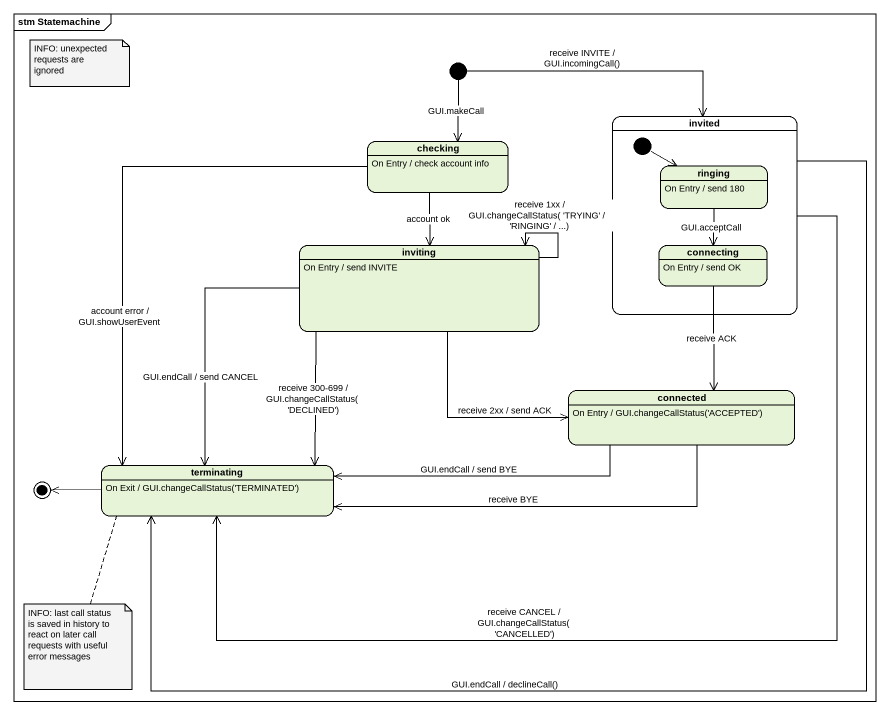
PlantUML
@startuml
mainframe stm Statemachine
hide empty description
state invited {
  state ringing
  ringing : On Entry / send 180
  state connecting
  connecting : On Entry / send OK
  [*] -right-> ringing
}
state checking
checking : On Entry / check account info
state inviting
inviting : On Entry / send INVITE
state connected
connected : On Entry / GUI.changeCallStatus('ACCEPTED')
state terminating
terminating : On Exit / GUI.changeCallStatus('TERMINATED')
[*] -right-> invited : receive INVITE / GUI.incomingCall()
[*] --> checking : GUI.makeCall
invited -left-> terminating : GUI.endCall / declineCall()
invited -left-> terminating : receive CANCEL / GUI.changeCallStatus('CANCELLED')
checking --> inviting : account ok
checking --> terminating : account error / GUI.showUserEvent
ringing --> connecting : GUI.acceptCall
inviting --> inviting : receive 1xx / GUI.changeCallStatus( 'TRYING' / 'RINGING' / ...)
inviting -right-> connected : receive 2xx / send ACK
inviting --> terminating : receive 300-699 / GUI.changeCallStatus( 'DECLINED')
inviting --> terminating : GUI.endCall / send CANCEL
connecting --> connected : receive ACK
connected -left-> terminating : receive BYE
connected -left-> terminating : GUI.endCall / send BYE
terminating -left-> [*]
note as N1
  INFO: unexpected requests are ignored
end note
note bottom of terminating : INFO: last call status is saved in history to react on later call requests with useful error messages
@enduml
